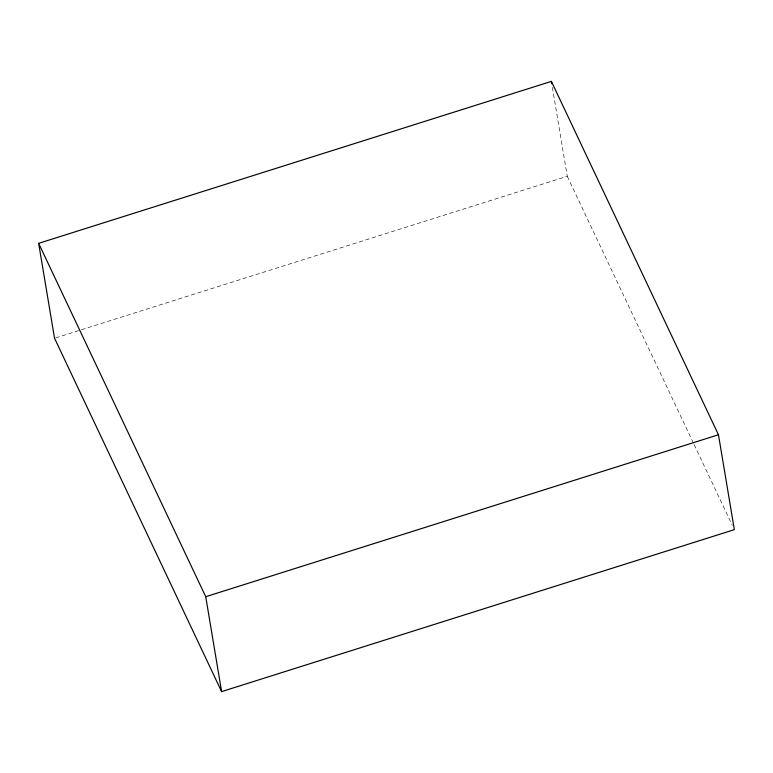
<?xml version="1.0" encoding="UTF-8"?>
<svg xmlns="http://www.w3.org/2000/svg" width="773" height="773" viewBox="0 0 773 773"><rect width="100%" height="100%" fill="white"/><g stroke="black" fill="none" stroke-linecap="round" stroke-linejoin="round"><path stroke-width="0.58" stroke-dasharray="3.87 2.9" d="M55.685 337.878L567.266 176.292L552.376 87.32M567.266 176.292L693.613 443.499M694.125 444.591L732.292 525.302"/><path stroke-width="1.16" d="M38.65 243.34L551.391 81.387L718.465 434.764L734.35 529.66L221.609 691.613L54.535 338.236L38.65 243.34L205.734 596.708L221.609 691.613M205.734 596.708L718.465 434.764M551.391 81.387L551.787 83.764"/></g></svg>
